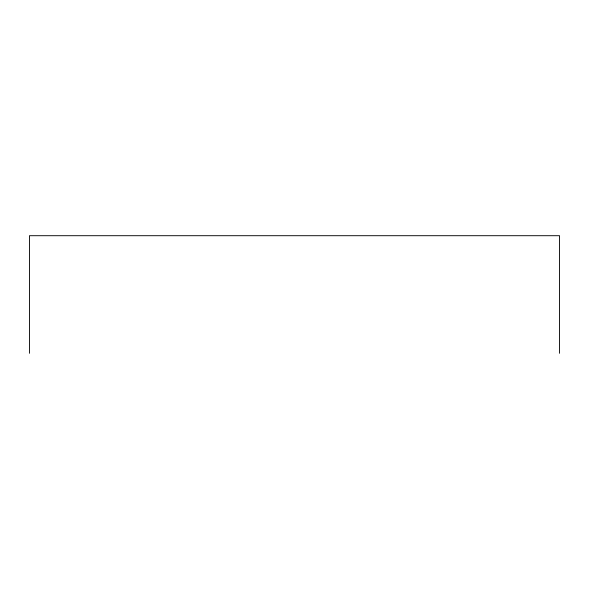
<?xml version="1.0" encoding="UTF-8"?>
<svg xmlns="http://www.w3.org/2000/svg" width="589" height="589" viewBox="0 0 589 589"><rect width="100%" height="100%" fill="white"/><g stroke="black" fill="none" stroke-linecap="round" stroke-linejoin="round"><path stroke-width="0.88" d="M559.55 353.297L559.55 235.703L29.45 235.703L29.45 353.297"/></g></svg>
